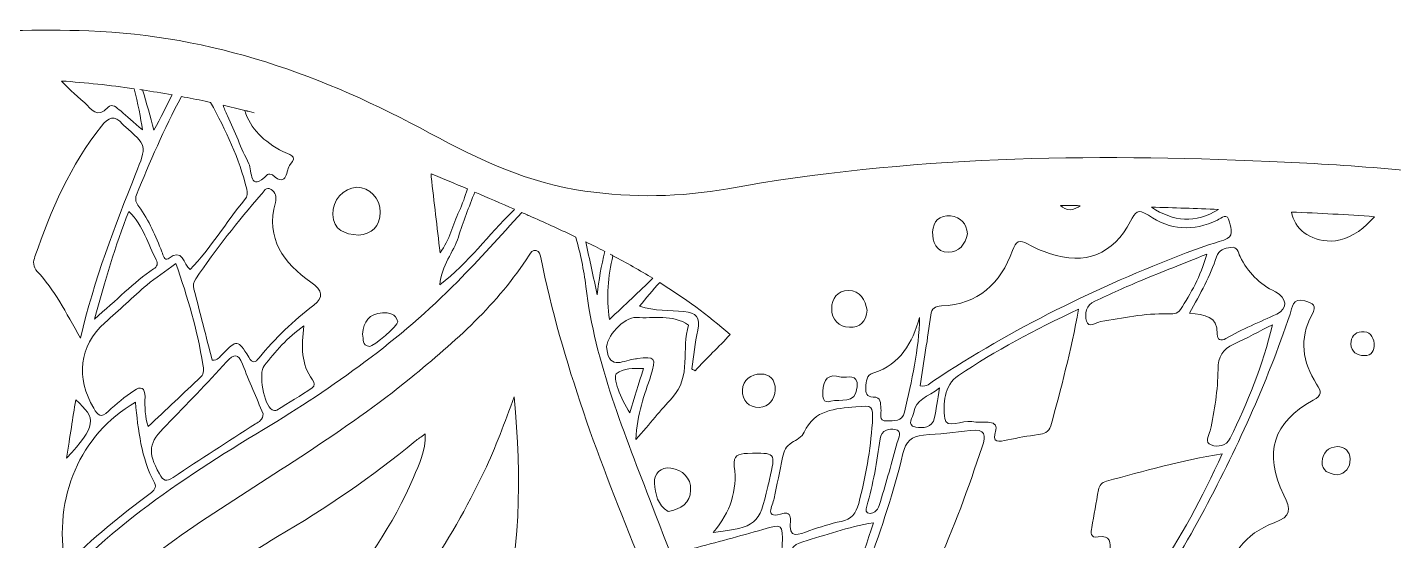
# Model space of a CAD drawing. Extents: x 196 to 3823, y -5725 to -331.
# Drawn here: x 1000.2 to 1388.8, y -2496.7 to -2350.9 of the extents above; entities that cross this region are included whole.
import ezdxf

# ---------------------------------------------------------------- set-up
doc = ezdxf.new("R2010")
doc.units = 0
doc.header["$MEASUREMENT"] = 0
doc.layers.add('Layer 1', color=7, linetype='Continuous')

# ---------------------------------------------------------------- blocks, each defined once
blk = doc.blocks.new('block 2')
at = {"layer": 'Layer 1', "lineweight": 0}
for points, knots in [([(1782.21, -2661.74), (1778.62, -2651.94), (1772.08, -2644.26), (1764.45, -2637.5), (1753.49, -2627.77), (1741.06, -2619.97), (1729.31, -2611.28), (1716.54, -2601.82), (1703.91, -2592.19), (1690.73, -2583.27), (1669.44, -2568.87), (1649.89, -2552.15), (1629.93, -2536.03), (1614.23, -2523.34), (1599.61, -2509.29), (1584.56, -2495.8), (1559.73, -2473.53), (1534.69, -2451.53), (1506.82, -2433.03), (1480.33, -2415.45), (1451.94, -2402.34), (1420.65, -2395.85), (1398.49, -2391.28), (1376.01, -2389.99), (1353.51, -2388.98), (1301.9, -2386.65), (1250.47, -2387.48), (1199.41, -2396.71), (1186.01, -2399.14), (1172.36, -2399.3), (1158.78, -2397.41), (1142.91, -2395.19), (1128.59, -2388.51), (1114.77, -2380.99), (1084.4, -2364.45), (1052.73, -2353.13), (1017.67, -2351.89), (988.77, -2350.86), (960.42, -2353.4), (932.48, -2360.7), (913.22, -2365.73), (895.95, -2375.5), (878.46, -2384.52), (851.19, -2398.56), (822.76, -2401.32), (792.99, -2395.61), (772.47, -2391.67), (751.73, -2388.93), (730.85, -2388.42), (689.4, -2387.41), (647.97, -2388.37), (606.61, -2392), (566.26, -2395.55), (529.57, -2408.93), (495.9, -2431.27), (467.9, -2449.87), (442.56, -2471.74), (417.55, -2494.05), (402.59, -2507.41), (388.11, -2521.38), (372.54, -2533.98), (361.39, -2542.99), (350.67, -2552.53), (338.94, -2560.93), (324.3, -2571.42), (310.09, -2582.53), (295.39, -2592.95), (285.33, -2600.1), (275.52, -2607.59), (265.46, -2614.75), (255.29, -2621.99), (245.76, -2630.15), (236.02, -2637.99), (230.18, -2642.7), (224.88, -2648.01), (221.16, -2654.58), (211.5, -2671.59), (213.55, -2690.66), (233.28, -2701.18), (240.5, -2705.05), (248.11, -2707.77), (256.11, -2709.39), (259.7, -2710.11), (261.43, -2711.43), (260.96, -2715.55), (260.46, -2720.14), (260.41, -2724.87), (261.5, -2729.43), (269.43, -2762.49), (289.51, -2783.9), (322.55, -2792.77), (326.07, -2793.71), (329.6, -2794.58), (333.16, -2795.32), (347.93, -2798.34), (356.26, -2807.78), (360.37, -2821.85), (364.66, -2836.53), (372.95, -2848.77), (384.17, -2859.08), (402.93, -2876.34), (423.7, -2890.84), (445.45, -2903.99), (456, -2910.39), (467.26, -2915.2), (479.4, -2917.71), (486.9, -2919.27), (494.59, -2920.41), (502.09, -2918.62), (511.41, -2916.39), (520.46, -2913.1), (529.39, -2909.5), (542.86, -2904.05), (555.02, -2906.11), (565.46, -2916.46), (573.71, -2924.65), (580.46, -2934.17), (586.98, -2943.68), (593.37, -2952.99), (601.26, -2960.59), (609.49, -2967.99), (613.24, -2971.37), (616.39, -2975.34), (621.33, -2977.54), (632.81, -2982.65), (644.17, -2988.07), (655.3, -2993.88), (666.98, -2999.96), (677.65, -3007.82), (686.2, -3017.72), (695.39, -3028.34), (705.34, -3037.66), (717.73, -3044.25), (721.38, -3046.19), (725.13, -3048.01), (728.94, -3049.61), (731.11, -3050.51), (731.73, -3051.3), (730.42, -3053.55), (728.03, -3057.71), (725.94, -3062.05), (723.74, -3066.32), (683.22, -3145.25), (659.49, -3228.61), (656.93, -3317.64), (656.07, -3347.31), (659.64, -3376.22), (671.16, -3403.75), (699.29, -3470.96), (752.94, -3509.02), (819.29, -3532.08), (828.26, -3535.2), (838.01, -3535.16), (846.76, -3529.89), (855.38, -3524.69), (857.23, -3514.13), (851.03, -3506.24), (848.73, -3503.32), (845.77, -3501.19), (842.64, -3499.3), (831.42, -3492.51), (820.75, -3484.91), (810.34, -3476.95), (768.62, -3445.04), (747.74, -3402.9), (748.32, -3350.32), (748.53, -3330.71), (750.86, -3311.31), (754.65, -3292.08), (763.74, -3245.95), (781.35, -3203.07), (804.21, -3162.18), (820.19, -3133.6), (839.36, -3107.14), (858.22, -3080.47), (863.74, -3072.67), (869.1, -3064.75), (875.24, -3055.85), (877.71, -3068.85), (880.09, -3080.64), (882.17, -3092.48), (886.21, -3115.47), (889.59, -3138.56), (892.46, -3161.74), (895.17, -3183.77), (897.49, -3205.84), (899.04, -3227.98), (901.1, -3257.46), (900.26, -3287.02), (900.1, -3316.52), (900, -3335.83), (900.15, -3355.17), (899.44, -3374.49), (899.18, -3381.53), (899.78, -3388.61), (899.76, -3395.7), (899.7, -3416.24), (900.53, -3436.81), (901.47, -3457.35), (902.96, -3490.15), (905.73, -3522.85), (910.12, -3555.4), (913.43, -3580.05), (917.9, -3604.44), (926.9, -3627.78), (943.65, -3671.22), (990.36, -3696.79), (1034.47, -3685.77), (1073.23, -3676.09), (1095.75, -3649.68), (1105.44, -3612.06), (1114, -3578.85), (1115.04, -3544.59), (1117.56, -3510.57), (1119.1, -3489.74), (1120.85, -3468.93), (1122.22, -3448.09), (1122.94, -3437.17), (1124.53, -3426.14), (1119.51, -3415.6), (1116.18, -3408.6), (1111.3, -3403.32), (1103.57, -3402.03), (1099.99, -3401.42), (1099.15, -3400.34), (1099.62, -3397.12), (1101.96, -3381.19), (1102.36, -3365.09), (1103.88, -3349.09), (1106.05, -3326.33), (1108.54, -3303.61), (1110.53, -3280.83), (1112.51, -3258.06), (1114.1, -3235.25), (1115.78, -3212.44), (1118.43, -3176.24), (1120.87, -3140.01), (1123.64, -3103.82), (1124.83, -3088.47), (1126.64, -3073.17), (1128.32, -3056.3), (1134.61, -3065.34), (1139.89, -3073.13), (1145.4, -3080.77), (1176.11, -3123.39), (1204.16, -3167.59), (1223.36, -3216.76), (1242.95, -3266.94), (1255.21, -3318.53), (1250.51, -3372.95), (1248.82, -3392.49), (1243.38, -3411.04), (1233.46, -3428.05), (1217.7, -3455.08), (1194.96, -3475.1), (1168.88, -3491.7), (1163.02, -3495.44), (1156.92, -3498.85), (1151.75, -3503.6), (1141.57, -3512.96), (1144.32, -3526.97), (1157.29, -3531.72), (1165.58, -3534.75), (1174.07, -3534.47), (1182.2, -3531.74), (1227.41, -3516.56), (1266.99, -3492.7), (1297.7, -3455.51), (1322.72, -3425.21), (1337.98, -3390.63), (1342.26, -3351.52), (1344.69, -3329.38), (1343.98, -3307.18), (1341.75, -3285), (1338.71, -3254.78), (1333.16, -3225.01), (1325.89, -3195.57), (1313.69, -3146.25), (1294.44, -3099.67), (1270.57, -3054.93), (1268.85, -3051.69), (1269.24, -3050.75), (1272.6, -3049.62), (1286.61, -3044.9), (1298.58, -3036.92), (1309.21, -3026.63), (1313.24, -3022.72), (1316.74, -3018.29), (1320.84, -3014.61), (1327.13, -3008.99), (1333.34, -3003.27), (1339.56, -2997.55), (1344.33, -2993.15), (1349.63, -2989.22), (1356.21, -2988.13), (1367.28, -2986.31), (1376.76, -2981.62), (1385.67, -2974.78), (1395.64, -2967.13), (1404.97, -2958.94), (1411.29, -2948.1), (1417.58, -2937.31), (1424.76, -2927.24), (1433.33, -2918.25), (1437.45, -2913.93), (1441.82, -2909.77), (1448.13, -2907.84), (1458.45, -2904.66), (1467.51, -2907.82), (1476.4, -2911.99), (1496.76, -2921.57), (1516.98, -2921.18), (1537.49, -2912.53), (1556.01, -2904.71), (1572.02, -2892.85), (1588.35, -2881.52), (1613.48, -2864.11), (1635.15, -2843.96), (1643.54, -2812.92), (1645.58, -2805.34), (1651.59, -2800.41), (1659.06, -2797.91), (1665.96, -2795.61), (1672.94, -2793.36), (1680.05, -2791.88), (1718.3, -2783.94), (1740.52, -2742.95), (1740.34, -2715.43), (1740.32, -2711.57), (1741.79, -2710.31), (1745.2, -2709.56), (1755.19, -2707.34), (1764.42, -2703.38), (1772.46, -2696.89), (1783.79, -2687.74), (1787.21, -2675.39), (1782.21, -2661.74)], [0, 0, 0, 0, 1, 1, 1, 2, 2, 2, 3, 3, 3, 4, 4, 4, 5, 5, 5, 6, 6, 6, 7, 7, 7, 8, 8, 8, 9, 9, 9, 10, 10, 10, 11, 11, 11, 12, 12, 12, 13, 13, 13, 14, 14, 14, 15, 15, 15, 16, 16, 16, 17, 17, 17, 18, 18, 18, 19, 19, 19, 20, 20, 20, 21, 21, 21, 22, 22, 22, 23, 23, 23, 24, 24, 24, 25, 25, 25, 26, 26, 26, 27, 27, 27, 28, 28, 28, 29, 29, 29, 30, 30, 30, 31, 31, 31, 32, 32, 32, 33, 33, 33, 34, 34, 34, 35, 35, 35, 36, 36, 36, 37, 37, 37, 38, 38, 38, 39, 39, 39, 40, 40, 40, 41, 41, 41, 42, 42, 42, 43, 43, 43, 44, 44, 44, 45, 45, 45, 46, 46, 46, 47, 47, 47, 48, 48, 48, 49, 49, 49, 50, 50, 50, 51, 51, 51, 52, 52, 52, 53, 53, 53, 54, 54, 54, 55, 55, 55, 56, 56, 56, 57, 57, 57, 58, 58, 58, 59, 59, 59, 60, 60, 60, 61, 61, 61, 62, 62, 62, 63, 63, 63, 64, 64, 64, 65, 65, 65, 66, 66, 66, 67, 67, 67, 68, 68, 68, 69, 69, 69, 70, 70, 70, 71, 71, 71, 72, 72, 72, 73, 73, 73, 74, 74, 74, 75, 75, 75, 76, 76, 76, 77, 77, 77, 78, 78, 78, 79, 79, 79, 80, 80, 80, 81, 81, 81, 82, 82, 82, 83, 83, 83, 84, 84, 84, 85, 85, 85, 86, 86, 86, 87, 87, 87, 88, 88, 88, 89, 89, 89, 90, 90, 90, 91, 91, 91, 92, 92, 92, 93, 93, 93, 94, 94, 94, 95, 95, 95, 96, 96, 96, 97, 97, 97, 98, 98, 98, 99, 99, 99, 100, 100, 100, 101, 101, 101, 102, 102, 102, 103, 103, 103, 104, 104, 104, 105, 105, 105, 106, 106, 106, 107, 107, 107, 108, 108, 108, 109, 109, 109, 110, 110, 110, 111, 111, 111, 112, 112, 112, 112]), ([(1030.52, -2368.3), (1031.63, -2372.48), (1032.48, -2376.52), (1032.9, -2380), (1030.33, -2377.75), (1028.51, -2376.2), (1026.73, -2374.62), (1025.67, -2373.68), (1024.21, -2372.4), (1023.15, -2373.59), (1020.04, -2377.05), (1018.3, -2373.94), (1016.52, -2372.36), (1013.53, -2369.7), (1011.37, -2367.78), (1009.93, -2366.11), (1016.78, -2366.57), (1023.64, -2367.31), (1030.52, -2368.3)], [0, 0, 0, 0, 1, 1, 1, 2, 2, 2, 3, 3, 3, 4, 4, 4, 5, 5, 5, 6, 6, 6, 6]), ([(1032.94, -2368.65), (1032.94, -2368.65), (1032.94, -2368.66), (1032.94, -2368.66), (1035.74, -2369.07), (1038.54, -2369.53), (1041.34, -2370.03), (1039.72, -2373.23), (1038.09, -2376.57), (1036.17, -2380.1), (1035.19, -2376.13), (1034.1, -2372.35), (1032.94, -2368.66), (1032.69, -2368.61), (1032.43, -2368.57), (1032.17, -2368.54), (1032.43, -2368.57), (1032.69, -2368.61), (1032.94, -2368.65)], [0, 0, 0, 0, 1, 1, 1, 2, 2, 2, 3, 3, 3, 4, 4, 4, 5, 5, 5, 6, 6, 6, 6]), ([(1050.72, -2371.84), (1051.23, -2371.95), (1051.74, -2372.07), (1052.26, -2372.18), (1056.72, -2380.18), (1060.45, -2388.13), (1062.58, -2396.85), (1062.83, -2397.88), (1062.76, -2398.95), (1062.05, -2399.81), (1056.63, -2406.24), (1052.41, -2413.62), (1046.48, -2419.68), (1044.51, -2418.25), (1044.53, -2413.24), (1040.21, -2416.6), (1039.23, -2417.37), (1038.81, -2415.63), (1038.45, -2414.69), (1036.72, -2410.17), (1034.82, -2405.73), (1031.92, -2401.81), (1031.12, -2400.73), (1030.7, -2399.78), (1031.22, -2398.5), (1034.99, -2389.13), (1039.03, -2379.91), (1043.98, -2370.52), (1046.22, -2370.94), (1048.47, -2371.37), (1050.72, -2371.84)], [0, 0, 0, 0, 1, 1, 1, 2, 2, 2, 3, 3, 3, 4, 4, 4, 5, 5, 5, 6, 6, 6, 7, 7, 7, 8, 8, 8, 9, 9, 9, 10, 10, 10, 10]), ([(1062.04, -2374.47), (1062.04, -2374.47), (1062.04, -2374.46), (1062.04, -2374.46), (1062.92, -2374.69), (1063.81, -2374.92), (1064.68, -2375.16), (1063.81, -2374.93), (1062.92, -2374.7), (1062.04, -2374.47), (1063.59, -2379.63), (1067.46, -2383.35), (1072.86, -2386.18), (1074.31, -2386.94), (1077.38, -2387.36), (1074.95, -2389.84), (1073.71, -2391.11), (1074.35, -2396.78), (1069.88, -2392.8), (1069.6, -2392.55), (1068.74, -2392.45), (1068.53, -2392.66), (1063.17, -2398.11), (1064.15, -2391.53), (1063.2, -2389.65), (1060.95, -2385.22), (1059.21, -2380.53), (1057.11, -2376.01), (1056.57, -2374.86), (1056.15, -2373.86), (1055.87, -2372.98), (1057.93, -2373.44), (1059.99, -2373.95), (1062.04, -2374.47)], [0, 0, 0, 0, 1, 1, 1, 2, 2, 2, 3, 3, 3, 4, 4, 4, 5, 5, 5, 6, 6, 6, 7, 7, 7, 8, 8, 8, 9, 9, 9, 10, 10, 10, 11, 11, 11, 11]), ([(1002.35, -2415.94), (1006.93, -2402.73), (1012.44, -2390.01), (1021.23, -2378.94), (1023.26, -2376.38), (1025, -2375.62), (1027.28, -2378.42), (1027.39, -2378.55), (1027.53, -2378.65), (1027.66, -2378.76), (1034.29, -2384.47), (1034.2, -2384.44), (1030.96, -2392.56), (1025.06, -2407.39), (1019.29, -2422.29), (1015.27, -2439.21), (1011.1, -2431.68), (1007.87, -2425.4), (1002.99, -2420.25), (1001.71, -2418.91), (1001.82, -2417.46), (1002.35, -2415.94)], [0, 0, 0, 0, 1, 1, 1, 2, 2, 2, 3, 3, 3, 4, 4, 4, 5, 5, 5, 6, 6, 6, 7, 7, 7, 7]), ([(1125.33, -2396.77), (1124.68, -2398.92), (1123.96, -2401.05), (1122.99, -2403.12), (1121.18, -2406.95), (1120.35, -2411.22), (1117.57, -2414.91), (1116.7, -2407.56), (1115.89, -2400.46), (1115.02, -2393.36), (1114.99, -2393.05), (1114.99, -2392.76), (1114.99, -2392.46), (1118.45, -2393.87), (1121.89, -2395.31), (1125.33, -2396.77)], [0, 0, 0, 0, 1, 1, 1, 2, 2, 2, 3, 3, 3, 4, 4, 4, 5, 5, 5, 5]), ([(1081.64, -2429.79), (1075.9, -2434.26), (1070.63, -2439.14), (1066.07, -2444.8), (1064.97, -2446.14), (1064.32, -2446.51), (1063.13, -2444.58), (1059.98, -2439.44), (1059.87, -2439.53), (1055.55, -2443.8), (1054.87, -2444.49), (1054.37, -2445.54), (1052.76, -2445.42), (1051.04, -2438.75), (1049.31, -2431.98), (1047.54, -2425.22), (1047.26, -2424.14), (1047.45, -2423.21), (1048.08, -2422.31), (1053.84, -2413.97), (1060.01, -2405.96), (1066.72, -2398.35), (1067.37, -2397.62), (1068.04, -2395.91), (1069.52, -2396.94), (1070.71, -2397.76), (1071.16, -2399.05), (1070.73, -2400.59), (1067.9, -2410.89), (1073.13, -2417.88), (1080.82, -2423.26), (1084.26, -2425.67), (1084.53, -2427.54), (1081.64, -2429.79)], [0, 0, 0, 0, 1, 1, 1, 2, 2, 2, 3, 3, 3, 4, 4, 4, 5, 5, 5, 6, 6, 6, 7, 7, 7, 8, 8, 8, 9, 9, 9, 10, 10, 10, 11, 11, 11, 11]), ([(1093.87, -2396.32), (1097.43, -2396.2), (1100.62, -2399.55), (1100.57, -2403.35), (1100.51, -2407.59), (1098.08, -2409.5), (1094.32, -2409.94), (1090.43, -2409.56), (1087.24, -2408.58), (1087.05, -2404.03), (1086.89, -2400.08), (1090.1, -2396.45), (1093.87, -2396.32)], [0, 0, 0, 0, 1, 1, 1, 2, 2, 2, 3, 3, 3, 4, 4, 4, 4]), ([(1138.73, -2402.57), (1138.6, -2402.75), (1138.44, -2402.94), (1138.24, -2403.13), (1131.33, -2409.73), (1125.77, -2417.69), (1117.51, -2424.03), (1117.9, -2418.34), (1121.45, -2414.87), (1122.78, -2410.44), (1124.07, -2406.11), (1125.8, -2401.91), (1127.43, -2397.67), (1131.2, -2399.28), (1134.96, -2400.91), (1138.73, -2402.57)], [0, 0, 0, 0, 1, 1, 1, 2, 2, 2, 3, 3, 3, 4, 4, 4, 5, 5, 5, 5]), ([(1299.58, -2401.54), (1298.9, -2402.1), (1298.01, -2402.48), (1296.99, -2402.69), (1295.6, -2402.69), (1294.65, -2402.24), (1294.02, -2401.49), (1295.87, -2401.51), (1297.73, -2401.52), (1299.58, -2401.54)], [0, 0, 0, 0, 1, 1, 1, 2, 2, 2, 3, 3, 3, 3]), ([(844.06, -2409.09), (845.4, -2408.49), (846.73, -2407.9), (848.08, -2407.33), (851.78, -2405.78), (855.45, -2404.21), (859.13, -2402.61), (864.01, -2407.99), (868.47, -2413.75), (873.55, -2418.96), (889.57, -2435.44), (907.28, -2449.51), (926.85, -2461.43), (948.85, -2474.83), (970.78, -2488.37), (988.86, -2507.09), (991.98, -2510.33), (994.9, -2513.74), (997.77, -2517.2), (999.35, -2519.11), (1000.51, -2519.44), (1002.21, -2517.3), (1020, -2495), (1043.39, -2479.59), (1067.39, -2465.1), (1087.3, -2453.08), (1106.16, -2439.77), (1122.48, -2423.14), (1128.76, -2416.75), (1134.8, -2410.13), (1140.82, -2403.48), (1141.8, -2403.91), (1142.79, -2404.34), (1143.77, -2404.78), (1147.95, -2406.62), (1152.09, -2408.5), (1156.17, -2410.46), (1157.43, -2415.06), (1158.47, -2419.71), (1159.04, -2424.48), (1161.63, -2446.37), (1170.13, -2466.45), (1177.85, -2486.78), (1183.62, -2501.94), (1190.07, -2516.87), (1193.42, -2532.86), (1194.01, -2535.66), (1194.52, -2538.45), (1194.92, -2541.25), (1191.62, -2538.83), (1188.32, -2536.42), (1185.01, -2534.02), (1184.57, -2533.7), (1184.13, -2533.38), (1183.69, -2533.06), (1181.74, -2522.76), (1178.69, -2512.61), (1174.59, -2502.64), (1163.02, -2474.5), (1152.27, -2446.16), (1146.2, -2416.24), (1146.01, -2415.33), (1145.76, -2414.47), (1144.86, -2414.27), (1143.9, -2414.06), (1143.36, -2414.83), (1142.87, -2415.6), (1134.03, -2429.51), (1121.85, -2440.18), (1109.24, -2450.45), (1090.43, -2465.77), (1069.54, -2478.03), (1049.41, -2491.42), (1029.74, -2504.49), (1012.89, -2520.36), (1001.47, -2541.4), (1001.08, -2542.13), (1000.67, -2542.93), (999.37, -2542.71), (992.38, -2529.59), (983.08, -2518.12), (972.04, -2507.99), (957.69, -2494.8), (940.8, -2485.26), (924.66, -2474.62), (899.96, -2458.31), (875.76, -2441.38), (857.81, -2417.19), (857.06, -2416.18), (856.81, -2414.52), (854.9, -2414.49), (854.67, -2414.88), (854.31, -2415.26), (854.2, -2415.71), (848.27, -2441.12), (841.07, -2466.13), (830.43, -2490.07), (824.01, -2504.53), (819.07, -2519.26), (816.3, -2534.33), (812.58, -2537), (808.82, -2539.61), (805.03, -2542.2), (807.06, -2527.44), (811.86, -2513.13), (817.45, -2498.92), (824.78, -2480.29), (832.47, -2461.78), (837.71, -2442.38), (839.56, -2435.51), (840.52, -2428.49), (841.45, -2421.49), (842.01, -2417.26), (842.93, -2413.15), (844.06, -2409.1), (843.67, -2409.27), (843.28, -2409.43), (842.9, -2409.61), (843.27, -2409.43), (843.67, -2409.27), (844.06, -2409.09)], [0, 0, 0, 0, 1, 1, 1, 2, 2, 2, 3, 3, 3, 4, 4, 4, 5, 5, 5, 6, 6, 6, 7, 7, 7, 8, 8, 8, 9, 9, 9, 10, 10, 10, 11, 11, 11, 12, 12, 12, 13, 13, 13, 14, 14, 14, 15, 15, 15, 16, 16, 16, 17, 17, 17, 18, 18, 18, 19, 19, 19, 20, 20, 20, 21, 21, 21, 22, 22, 22, 23, 23, 23, 24, 24, 24, 25, 25, 25, 26, 26, 26, 27, 27, 27, 28, 28, 28, 29, 29, 29, 30, 30, 30, 31, 31, 31, 32, 32, 32, 33, 33, 33, 34, 34, 34, 35, 35, 35, 36, 36, 36, 37, 37, 37, 38, 38, 38, 39, 39, 39, 40, 40, 40, 40]), ([(1019.24, -2433.74), (1022.5, -2422.75), (1024.99, -2413.03), (1029.08, -2403.15), (1033.29, -2407.35), (1034.42, -2412.49), (1036.84, -2416.88), (1037.43, -2417.96), (1037.11, -2418.84), (1036.08, -2419.52), (1030.34, -2423.3), (1025.66, -2428.39), (1019.24, -2433.74)], [0, 0, 0, 0, 1, 1, 1, 2, 2, 2, 3, 3, 3, 4, 4, 4, 4]), ([(1257.13, -2432.66), (1257.4, -2430.64), (1258.4, -2430.12), (1260.18, -2430.04), (1270.61, -2429.55), (1276.98, -2423.7), (1280.4, -2414.27), (1281.32, -2411.69), (1282.28, -2410.98), (1284.78, -2412.48), (1286.68, -2413.62), (1288.81, -2414.43), (1290.93, -2415.15), (1300.98, -2418.52), (1308.99, -2415.41), (1313.95, -2405.98), (1315.27, -2403.47), (1315.9, -2402.13), (1319.01, -2404.27), (1325.12, -2408.49), (1331.8, -2408.94), (1338.63, -2405.63), (1339.79, -2405.07), (1341.54, -2403.35), (1342.11, -2406.22), (1342.5, -2408.13), (1343.53, -2410.35), (1340.48, -2411.31), (1336.87, -2412.45), (1333.25, -2413.62), (1329.72, -2414.97), (1304.52, -2424.63), (1280.39, -2436.4), (1257.86, -2451.35), (1256.89, -2452), (1256.12, -2453.09), (1254.07, -2452.77), (1255.13, -2445.91), (1256.24, -2439.3), (1257.13, -2432.66)], [0, 0, 0, 0, 1, 1, 1, 2, 2, 2, 3, 3, 3, 4, 4, 4, 5, 5, 5, 6, 6, 6, 7, 7, 7, 8, 8, 8, 9, 9, 9, 10, 10, 10, 11, 11, 11, 12, 12, 12, 13, 13, 13, 13]), ([(1257.66, -2408.94), (1257.74, -2405.97), (1259.65, -2404.17), (1262.76, -2404.46), (1265.69, -2404.74), (1267.24, -2406.64), (1267.6, -2409.5), (1266.91, -2412.55), (1265.18, -2414.78), (1262.08, -2414.75), (1258.62, -2414.71), (1257.58, -2411.8), (1257.66, -2408.94)], [0, 0, 0, 0, 1, 1, 1, 2, 2, 2, 3, 3, 3, 4, 4, 4, 4]), ([(1338.92, -2402.58), (1332.45, -2406.69), (1326.07, -2406.08), (1319.89, -2401.96), (1326.24, -2402.14), (1332.58, -2402.35), (1338.92, -2402.58)], [0, 0, 0, 0, 1, 1, 1, 2, 2, 2, 2]), ([(1383.3, -2404.66), (1382.63, -2405.42), (1381.92, -2406.17), (1381.15, -2406.9), (1378.06, -2409.8), (1374.36, -2411.6), (1370.99, -2411.61), (1364.69, -2411.52), (1360.64, -2408.13), (1359.7, -2403.35), (1367.57, -2403.68), (1375.44, -2404.07), (1383.3, -2404.66)], [0, 0, 0, 0, 1, 1, 1, 2, 2, 2, 3, 3, 3, 4, 4, 4, 4]), ([(1164.42, -2414.54), (1163.45, -2418.6), (1162.69, -2422.7), (1162.26, -2426.83), (1161.18, -2421.83), (1160.08, -2416.83), (1159.03, -2411.83), (1160.84, -2412.71), (1162.64, -2413.62), (1164.42, -2414.54)], [0, 0, 0, 0, 1, 1, 1, 2, 2, 2, 3, 3, 3, 3]), ([(1345.07, -2415.98), (1347.26, -2420.51), (1350.63, -2423.77), (1355.13, -2426.02), (1358.47, -2427.69), (1358.76, -2430.85), (1355.52, -2432.35), (1350.66, -2434.6), (1345.7, -2436.59), (1341.06, -2439.29), (1339.64, -2440.12), (1338.54, -2439.62), (1338.59, -2438.03), (1338.77, -2432.79), (1334.97, -2432.55), (1330.72, -2432.1), (1333.82, -2426.44), (1336.61, -2421.47), (1338.39, -2416.06), (1339.07, -2414), (1340.7, -2413.68), (1342.42, -2413.39), (1344.4, -2413.06), (1344.51, -2414.83), (1345.07, -2415.98)], [0, 0, 0, 0, 1, 1, 1, 2, 2, 2, 3, 3, 3, 4, 4, 4, 5, 5, 5, 6, 6, 6, 7, 7, 7, 8, 8, 8, 8]), ([(1165.93, -2415.32), (1166.19, -2415.46), (1166.46, -2415.6), (1166.73, -2415.74), (1166.73, -2415.74), (1166.73, -2415.75), (1166.73, -2415.75), (1170.58, -2417.79), (1174.39, -2419.92), (1178.1, -2422.18), (1174.16, -2425.94), (1170.12, -2429.73), (1165.78, -2433.84), (1164.71, -2427.53), (1165.35, -2421.59), (1166.73, -2415.75), (1166.46, -2415.6), (1166.19, -2415.46), (1165.93, -2415.32)], [0, 0, 0, 0, 1, 1, 1, 2, 2, 2, 3, 3, 3, 4, 4, 4, 5, 5, 5, 6, 6, 6, 6]), ([(1328.14, -2431.05), (1327.24, -2432.47), (1325.77, -2432.27), (1324.41, -2432.25), (1317.97, -2432.13), (1311.72, -2433.41), (1305.43, -2434.49), (1304.1, -2434.72), (1301.99, -2436.41), (1301.42, -2434.32), (1300.87, -2432.34), (1301.28, -2429.77), (1303.8, -2428.63), (1308.21, -2426.64), (1312.6, -2424.61), (1317.05, -2422.75), (1322.86, -2420.33), (1328.74, -2418.06), (1335.61, -2415.31), (1333.87, -2421.83), (1331.04, -2426.46), (1328.14, -2431.05)], [0, 0, 0, 0, 1, 1, 1, 2, 2, 2, 3, 3, 3, 4, 4, 4, 5, 5, 5, 6, 6, 6, 7, 7, 7, 7]), ([(1022.27, -2434.79), (1026.25, -2431.22), (1030.15, -2427.54), (1034.21, -2424.08), (1036.68, -2421.98), (1039.41, -2420.19), (1042.41, -2417.98), (1045.85, -2427.62), (1048.5, -2437.02), (1050.14, -2446.7), (1050.34, -2447.89), (1050.54, -2449.2), (1049.55, -2450.13), (1044.62, -2454.85), (1039.65, -2459.51), (1034.54, -2464.33), (1033.61, -2461.61), (1033.62, -2458.74), (1033.65, -2455.85), (1033.68, -2453.3), (1032.47, -2452.67), (1030.48, -2454.12), (1027.96, -2455.93), (1025.42, -2457.77), (1023.22, -2459.93), (1021.1, -2462.02), (1020.24, -2461.14), (1019.06, -2459.08), (1014.03, -2450.42), (1014.73, -2441.56), (1022.27, -2434.79)], [0, 0, 0, 0, 1, 1, 1, 2, 2, 2, 3, 3, 3, 4, 4, 4, 5, 5, 5, 6, 6, 6, 7, 7, 7, 8, 8, 8, 9, 9, 9, 10, 10, 10, 10]), ([(1180.03, -2423.37), (1187.04, -2427.75), (1193.76, -2432.61), (1200.06, -2438.16), (1196.84, -2441.65), (1193.34, -2444.96), (1190.09, -2448.43), (1189.78, -2448.27), (1189.46, -2448.1), (1189.15, -2447.94), (1189.69, -2444.26), (1190, -2440.53), (1190.84, -2436.92), (1191.69, -2433.28), (1190.36, -2431.96), (1186.88, -2431.6), (1182.84, -2431.16), (1178.69, -2431.53), (1174.31, -2430.12), (1176.17, -2427.77), (1178.05, -2425.46), (1180.03, -2423.37)], [0, 0, 0, 0, 1, 1, 1, 2, 2, 2, 3, 3, 3, 4, 4, 4, 5, 5, 5, 6, 6, 6, 7, 7, 7, 7]), ([(1233.63, -2425.65), (1237.17, -2425.63), (1238.4, -2428.34), (1239.03, -2431.26), (1238.71, -2434.44), (1236.96, -2436.24), (1234.02, -2436.1), (1230.93, -2435.95), (1228.89, -2433.9), (1228.94, -2430.76), (1228.98, -2427.97), (1230.6, -2425.67), (1233.63, -2425.65)], [0, 0, 0, 0, 1, 1, 1, 2, 2, 2, 3, 3, 3, 4, 4, 4, 4]), ([(1363.48, -2428.58), (1365.98, -2429.26), (1367.02, -2429.78), (1365.49, -2432.61), (1361.86, -2439.32), (1362.81, -2445.99), (1366.85, -2452.22), (1368.27, -2454.41), (1368.48, -2455.38), (1365.83, -2456.84), (1354.47, -2463.12), (1351.71, -2471.71), (1357.5, -2483.76), (1359.5, -2487.93), (1359.91, -2489.75), (1354.75, -2491.66), (1346.56, -2494.7), (1341.6, -2500.99), (1341.23, -2510.12), (1341.13, -2512.63), (1340.35, -2513.81), (1337.73, -2514.14), (1333.61, -2514.67), (1329.49, -2515.3), (1325.08, -2515.99), (1325.19, -2515.9), (1325.3, -2515.81), (1325.41, -2515.72), (1329.33, -2512.7), (1333.19, -2509.61), (1336.59, -2506.13), (1329.76, -2509.46), (1323.38, -2513.15), (1317.4, -2517.18), (1317.32, -2517.19), (1317.24, -2517.21), (1317.15, -2517.22), (1323.35, -2507.62), (1329.07, -2498.83), (1334.03, -2489.58), (1343.92, -2471.14), (1352.61, -2452.19), (1359.33, -2432.35), (1359.97, -2430.46), (1359.84, -2427.58), (1363.48, -2428.58)], [0, 0, 0, 0, 1, 1, 1, 2, 2, 2, 3, 3, 3, 4, 4, 4, 5, 5, 5, 6, 6, 6, 7, 7, 7, 8, 8, 8, 9, 9, 9, 10, 10, 10, 11, 11, 11, 12, 12, 12, 13, 13, 13, 14, 14, 14, 15, 15, 15, 15]), ([(1105.56, -2434.58), (1105.72, -2435.44), (1098.61, -2441.59), (1097.55, -2441.53), (1095.19, -2441.4), (1095.92, -2439.41), (1095.53, -2438.06), (1095.65, -2434.41), (1097.53, -2432.26), (1101.15, -2432.01), (1103.01, -2431.89), (1105.07, -2432.16), (1105.56, -2434.58)], [0, 0, 0, 0, 1, 1, 1, 2, 2, 2, 3, 3, 3, 4, 4, 4, 4]), ([(1173.36, -2433.3), (1178.35, -2433.68), (1183.66, -2432.3), (1188.24, -2435.48), (1186.12, -2442.22), (1189.16, -2450.08), (1183.58, -2456.1), (1180.33, -2459.59), (1177.32, -2463.32), (1173.27, -2468.02), (1173.54, -2460.63), (1175.73, -2455.24), (1177.52, -2449.79), (1179.15, -2444.88), (1178.68, -2444.27), (1173.69, -2445), (1173.52, -2445.03), (1173.35, -2445.07), (1173.17, -2445.08), (1170.04, -2445.25), (1165.73, -2448.65), (1164.95, -2442.2), (1164.56, -2438.99), (1169.91, -2433.03), (1173.36, -2433.3)], [0, 0, 0, 0, 1, 1, 1, 2, 2, 2, 3, 3, 3, 4, 4, 4, 5, 5, 5, 6, 6, 6, 7, 7, 7, 8, 8, 8, 8]), ([(1291.26, -2464.13), (1290.76, -2465.99), (1289.3, -2466.3), (1287.7, -2466.55), (1284.79, -2467), (1281.89, -2467.47), (1279.02, -2468.08), (1276.53, -2468.63), (1274.35, -2469.24), (1275.62, -2465.23), (1276.12, -2463.65), (1274.72, -2463.16), (1273.45, -2463.07), (1271.9, -2462.95), (1270.29, -2463.2), (1268.79, -2462.9), (1266.11, -2462.37), (1261.52, -2465.18), (1261.09, -2461.97), (1260.58, -2457.98), (1260.83, -2452.59), (1265.03, -2449.78), (1275.49, -2442.75), (1286.61, -2436.84), (1299.12, -2430.98), (1297.04, -2442.89), (1294.13, -2453.51), (1291.26, -2464.13)], [0, 0, 0, 0, 1, 1, 1, 2, 2, 2, 3, 3, 3, 4, 4, 4, 5, 5, 5, 6, 6, 6, 7, 7, 7, 8, 8, 8, 9, 9, 9, 9]), ([(1067.54, -2447.03), (1070.75, -2443.03), (1074, -2439.05), (1078.86, -2435.7), (1078.06, -2441.49), (1078.02, -2446.59), (1081.29, -2451.06), (1081.83, -2451.81), (1082.15, -2452.7), (1081.21, -2453.31), (1077.89, -2455.47), (1074.53, -2457.57), (1071.15, -2459.63), (1070.82, -2459.83), (1070.14, -2459.75), (1069.77, -2459.54), (1067.45, -2458.21), (1065.82, -2449.18), (1067.54, -2447.03)], [0, 0, 0, 0, 1, 1, 1, 2, 2, 2, 3, 3, 3, 4, 4, 4, 5, 5, 5, 6, 6, 6, 6]), ([(1240.9, -2449.04), (1248.5, -2446.58), (1251.81, -2440.58), (1253.94, -2433.31), (1253.82, -2442.42), (1251.64, -2451.28), (1249.69, -2460.17), (1249.09, -2462.93), (1246.52, -2462.63), (1244.63, -2462.71), (1242.06, -2462.82), (1243.14, -2460.54), (1242.96, -2459.21), (1242.77, -2457.68), (1243.08, -2455.91), (1240.74, -2455.92), (1238.77, -2455.93), (1238.56, -2454.71), (1238.65, -2453.17), (1238.75, -2451.43), (1238.72, -2449.75), (1240.9, -2449.04)], [0, 0, 0, 0, 1, 1, 1, 2, 2, 2, 3, 3, 3, 4, 4, 4, 5, 5, 5, 6, 6, 6, 7, 7, 7, 7]), ([(1336.88, -2469.54), (1334.86, -2468.86), (1336.29, -2466.8), (1336.59, -2465.49), (1337.9, -2459.75), (1338.74, -2453.94), (1338.82, -2448.09), (1338.87, -2444.47), (1340.11, -2442.33), (1343.29, -2440.87), (1347.01, -2439.15), (1350.64, -2437.21), (1354.3, -2435.37), (1351.58, -2447.01), (1347.19, -2457.43), (1342.27, -2467.64), (1341.19, -2469.9), (1338.73, -2470.17), (1336.88, -2469.54)], [0, 0, 0, 0, 1, 1, 1, 2, 2, 2, 3, 3, 3, 4, 4, 4, 5, 5, 5, 6, 6, 6, 6]), ([(1376.62, -2440.83), (1376.55, -2438.86), (1377.69, -2437.51), (1379.63, -2437.34), (1381.9, -2437.15), (1382.96, -2438.64), (1383.26, -2440.71), (1383.21, -2442.67), (1382.59, -2444.21), (1380.39, -2444.15), (1378.31, -2444.1), (1376.71, -2443.12), (1376.62, -2440.83)], [0, 0, 0, 0, 1, 1, 1, 2, 2, 2, 3, 3, 3, 4, 4, 4, 4]), ([(1039.73, -2463.87), (1045.52, -2457.97), (1051.26, -2452.02), (1056.87, -2445.94), (1058.97, -2443.67), (1060.13, -2443.31), (1061.39, -2446.6), (1063.22, -2451.43), (1065.35, -2456.14), (1067.25, -2460.67), (1067.24, -2462.42), (1066.04, -2462.92), (1065.05, -2463.55), (1057.25, -2468.61), (1049.39, -2473.6), (1041.65, -2478.75), (1039.7, -2480.04), (1038.82, -2479.77), (1037.74, -2477.73), (1034.29, -2471.17), (1034.57, -2469.14), (1039.73, -2463.87)], [0, 0, 0, 0, 1, 1, 1, 2, 2, 2, 3, 3, 3, 4, 4, 4, 5, 5, 5, 6, 6, 6, 7, 7, 7, 7]), ([(1171.51, -2460.38), (1168.88, -2456.45), (1166.62, -2450.13), (1167.68, -2449.28), (1169.79, -2447.59), (1172.39, -2447.76), (1175.42, -2447.76), (1174.06, -2452.18), (1172.81, -2456.18), (1171.51, -2460.38)], [0, 0, 0, 0, 1, 1, 1, 2, 2, 2, 3, 3, 3, 3]), ([(1208.8, -2449.38), (1211.33, -2449.37), (1212.88, -2450.89), (1212.91, -2453.92), (1212.63, -2456.47), (1211.23, -2458.79), (1208.32, -2458.87), (1205.43, -2458.96), (1203.43, -2456.88), (1203.57, -2453.94), (1203.71, -2450.98), (1205.94, -2449.39), (1208.8, -2449.38)], [0, 0, 0, 0, 1, 1, 1, 2, 2, 2, 3, 3, 3, 4, 4, 4, 4]), ([(1226.44, -2454.34), (1226.6, -2450.88), (1227.9, -2449.12), (1231.65, -2450.22), (1233.43, -2450.63), (1236.5, -2448.96), (1236.17, -2453.05), (1235.76, -2458.32), (1231.41, -2456.29), (1228.68, -2457.08), (1226.39, -2457.76), (1226.36, -2456.13), (1226.44, -2454.34)], [0, 0, 0, 0, 1, 1, 1, 2, 2, 2, 3, 3, 3, 4, 4, 4, 4]), ([(1100.33, -2578.38), (1093.71, -2584.52), (1086.23, -2589.45), (1078.42, -2593.96), (1074.72, -2596.09), (1073.44, -2595.66), (1073.48, -2591.14), (1073.65, -2569.79), (1080.52, -2550.84), (1093.46, -2534), (1107.27, -2516.03), (1120.36, -2497.61), (1130.12, -2477.04), (1133.38, -2470.18), (1136, -2463.07), (1138.64, -2455.85), (1143.14, -2502.07), (1136.48, -2544.86), (1100.33, -2578.38)], [0, 0, 0, 0, 1, 1, 1, 2, 2, 2, 3, 3, 3, 4, 4, 4, 5, 5, 5, 6, 6, 6, 6]), ([(1252.29, -2460.3), (1252.79, -2456.7), (1256.16, -2455.89), (1259.64, -2453.32), (1259, -2457.04), (1258.65, -2459.4), (1258.18, -2461.74), (1257.55, -2464.8), (1254.83, -2464.82), (1252.83, -2464.44), (1249.94, -2463.88), (1252.1, -2461.64), (1252.29, -2460.3)], [0, 0, 0, 0, 1, 1, 1, 2, 2, 2, 3, 3, 3, 4, 4, 4, 4]), ([(1030.9, -2457.38), (1031.69, -2465.4), (1032.58, -2473.2), (1036.32, -2480.28), (1037.05, -2481.64), (1036.18, -2482.52), (1035.13, -2483.3), (1026.84, -2489.43), (1018.87, -2495.97), (1010.88, -2503.76), (1007.57, -2484.07), (1015.14, -2466.72), (1030.9, -2457.38)], [0, 0, 0, 0, 1, 1, 1, 2, 2, 2, 3, 3, 3, 4, 4, 4, 4]), ([(1011.33, -2473.3), (1012.33, -2466.94), (1013.11, -2461.9), (1013.93, -2456.75), (1020.02, -2461.94), (1019.78, -2464.16), (1011.33, -2473.3)], [0, 0, 0, 0, 1, 1, 1, 2, 2, 2, 2]), ([(1217.59, -2468.87), (1218.9, -2468.09), (1220.54, -2467.21), (1221.11, -2465.94), (1224.09, -2459.41), (1229.93, -2459.22), (1235.8, -2458.72), (1240.67, -2458.3), (1240.71, -2458.22), (1240.51, -2463.23), (1239.95, -2471), (1238.66, -2478.63), (1236.62, -2486.16), (1235.86, -2488.98), (1234.57, -2490.63), (1231.62, -2491.25), (1228.6, -2491.88), (1225.61, -2492.84), (1222.68, -2493.86), (1219.62, -2494.95), (1216.45, -2496.67), (1217.21, -2490.85), (1217.35, -2489.72), (1216.62, -2488.55), (1215.41, -2488.94), (1209.36, -2490.87), (1212.15, -2486.91), (1212.57, -2484.71), (1213.3, -2480.82), (1214.26, -2476.97), (1214.98, -2473.06), (1215.31, -2471.25), (1215.92, -2469.87), (1217.59, -2468.87)], [0, 0, 0, 0, 1, 1, 1, 2, 2, 2, 3, 3, 3, 4, 4, 4, 5, 5, 5, 6, 6, 6, 7, 7, 7, 8, 8, 8, 9, 9, 9, 10, 10, 10, 11, 11, 11, 11]), ([(1110.02, -2478.79), (1104.3, -2492.26), (1095.79, -2504.03), (1087.08, -2515.65), (1077.78, -2528.11), (1068.18, -2540.36), (1062.44, -2555.06), (1058.93, -2564.1), (1056.43, -2573.43), (1054.08, -2582.81), (1050.5, -2597.13), (1044.13, -2610.01), (1034.02, -2620.9), (1029.02, -2626.29), (1028.73, -2626.26), (1025.43, -2619.92), (1005.24, -2581.17), (1012.42, -2544.84), (1046.39, -2514.04), (1054.08, -2507.06), (1062.35, -2500.81), (1071.32, -2495.57), (1085.08, -2487.55), (1098.2, -2478.62), (1110.48, -2468.47), (1111.24, -2467.85), (1112.07, -2467.32), (1113.36, -2466.38), (1113.45, -2471.34), (1111.61, -2475.06), (1110.02, -2478.79)], [0, 0, 0, 0, 1, 1, 1, 2, 2, 2, 3, 3, 3, 4, 4, 4, 5, 5, 5, 6, 6, 6, 7, 7, 7, 8, 8, 8, 9, 9, 9, 10, 10, 10, 10]), ([(1255.01, -2466.73), (1259.47, -2466.37), (1263.94, -2466.04), (1268.36, -2465.41), (1272.76, -2464.78), (1272.84, -2466.84), (1271.73, -2470.08), (1267.77, -2481.63), (1263.92, -2493.23), (1258.44, -2504.2), (1254.35, -2512.37), (1254.34, -2512.37), (1245.33, -2512.37), (1236.03, -2512.37), (1236.06, -2512.39), (1239.34, -2503.51), (1243.15, -2493.17), (1246.64, -2482.71), (1249.18, -2471.99), (1249.98, -2468.55), (1251.66, -2467), (1255.01, -2466.73)], [0, 0, 0, 0, 1, 1, 1, 2, 2, 2, 3, 3, 3, 4, 4, 4, 5, 5, 5, 6, 6, 6, 7, 7, 7, 7]), ([(1247.57, -2468.81), (1246.09, -2474.44), (1244.43, -2480.02), (1242.83, -2485.62), (1242.41, -2487.12), (1241.98, -2488.63), (1239.92, -2489.01), (1238.43, -2489.06), (1238.63, -2487.92), (1238.92, -2486.93), (1240.75, -2480.67), (1241.82, -2474.26), (1242.7, -2467.81), (1243.04, -2465.17), (1245.33, -2464.88), (1246.92, -2465.13), (1249.26, -2465.49), (1247.89, -2467.59), (1247.57, -2468.81)], [0, 0, 0, 0, 1, 1, 1, 2, 2, 2, 3, 3, 3, 4, 4, 4, 5, 5, 5, 6, 6, 6, 6]), ([(1372.71, -2478.06), (1370.23, -2477.69), (1368.29, -2476.93), (1368.44, -2474.28), (1368.58, -2471.74), (1370.17, -2470.09), (1372.71, -2470.01), (1374.84, -2469.96), (1376.31, -2471.34), (1376.39, -2473.53), (1376.47, -2476.1), (1375.04, -2477.62), (1372.71, -2478.06)], [0, 0, 0, 0, 1, 1, 1, 2, 2, 2, 3, 3, 3, 4, 4, 4, 4]), ([(1205.02, -2471.95), (1213.08, -2471.7), (1213.08, -2471.6), (1211.26, -2479.34), (1211.12, -2480), (1210.96, -2480.67), (1210.8, -2481.35), (1208.31, -2492.18), (1207.49, -2492.89), (1195.26, -2494.4), (1200.2, -2488.54), (1202.13, -2482.44), (1201.25, -2475.65), (1200.83, -2472.38), (1202.35, -2472.04), (1205.02, -2471.95)], [0, 0, 0, 0, 1, 1, 1, 2, 2, 2, 3, 3, 3, 4, 4, 4, 5, 5, 5, 5]), ([(1309.38, -2510.17), (1307.59, -2510.44), (1307.97, -2508.66), (1307.99, -2507.52), (1308.04, -2504.93), (1308.15, -2502.33), (1308.18, -2499.74), (1308.21, -2497.41), (1308.34, -2495.01), (1304.72, -2495.65), (1302.44, -2496.05), (1302.67, -2494.39), (1302.9, -2493), (1303.5, -2489.43), (1304.21, -2485.88), (1304.82, -2482.3), (1305.06, -2480.94), (1305.75, -2480.21), (1307.08, -2479.83), (1317.67, -2476.91), (1328.27, -2474), (1340.01, -2472.03), (1334.34, -2484.65), (1328.15, -2495.97), (1320.88, -2506.62), (1318.43, -2510.21), (1313.39, -2509.57), (1309.38, -2510.17)], [0, 0, 0, 0, 1, 1, 1, 2, 2, 2, 3, 3, 3, 4, 4, 4, 5, 5, 5, 6, 6, 6, 7, 7, 7, 8, 8, 8, 9, 9, 9, 9]), ([(1182.41, -2488.41), (1179.4, -2486.72), (1178.79, -2483.38), (1178.55, -2480.37), (1178.34, -2477.76), (1180.33, -2475.69), (1183.2, -2476.12), (1186.54, -2476.62), (1188.95, -2478.74), (1188.81, -2482.39), (1188.66, -2486), (1186.2, -2487.75), (1182.41, -2488.41)], [0, 0, 0, 0, 1, 1, 1, 2, 2, 2, 3, 3, 3, 4, 4, 4, 4]), ([(1189.42, -2498.94), (1196.1, -2497.28), (1202.74, -2495.44), (1209.36, -2493.55), (1215.04, -2491.93), (1215.01, -2491.85), (1214.9, -2497.99), (1213.94, -2506.04), (1212.91, -2514.06), (1212.08, -2522.12), (1211.72, -2525.65), (1210.4, -2527.83), (1206.59, -2528.31), (1202.92, -2528.77), (1198.94, -2532.66), (1196.11, -2530.64), (1193.82, -2528.99), (1193.98, -2524.05), (1192.87, -2520.62), (1190.99, -2514.89), (1189.14, -2509.14), (1186.95, -2503.53), (1185.81, -2500.62), (1186.65, -2499.64), (1189.42, -2498.94)], [0, 0, 0, 0, 1, 1, 1, 2, 2, 2, 3, 3, 3, 4, 4, 4, 5, 5, 5, 6, 6, 6, 7, 7, 7, 8, 8, 8, 8]), ([(1240.83, -2491.64), (1237.46, -2502.18), (1233.71, -2511.58), (1229.63, -2520.87), (1227.87, -2524.87), (1224.19, -2523.92), (1221.24, -2524.58), (1214.12, -2526.2), (1214.13, -2526.05), (1215, -2518.98), (1215.68, -2513.51), (1216.42, -2508.05), (1216.71, -2502.55), (1216.87, -2499.56), (1217.73, -2497.88), (1220.75, -2497.03), (1227.14, -2495.21), (1233.38, -2492.83), (1240.83, -2491.64)], [0, 0, 0, 0, 1, 1, 1, 2, 2, 2, 3, 3, 3, 4, 4, 4, 5, 5, 5, 6, 6, 6, 6])]:
    blk.add_open_spline(points, degree=3, knots=knots, dxfattribs=at)

msp = doc.modelspace()

# ---------------------------------------------------------------- block references
at = {"layer": 'Layer 1'}
msp.add_blockref('block 2', (0, 0), dxfattribs=at)

doc.saveas('drawing.dxf')
